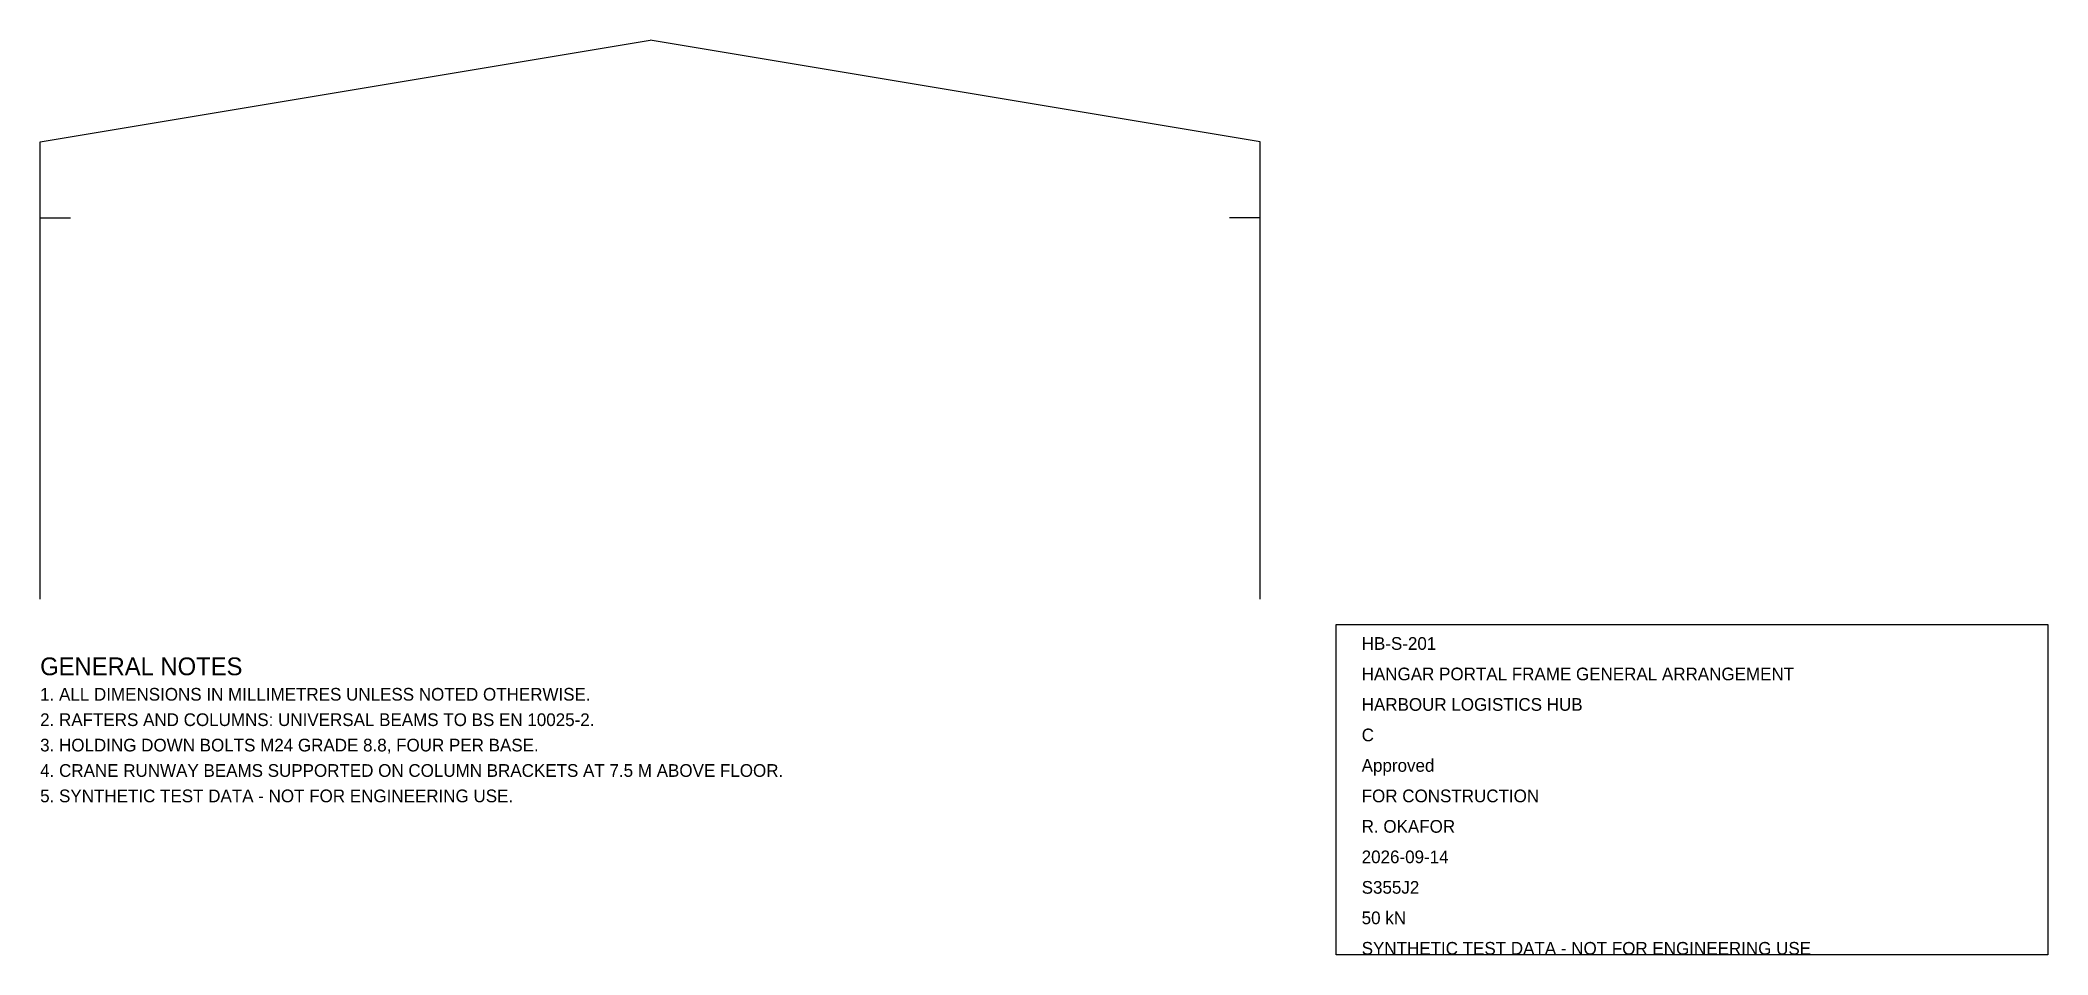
# Model space of a CAD drawing. Header units: millimetres. Extents: x 0 to 39500, y -7004 to 11000.
import ezdxf

# ---------------------------------------------------------------- set-up
doc = ezdxf.new("R2010")
doc.units = ezdxf.units.MM
for name, color, linetype in [('FRAME', 1, 'CONTINUOUS'), ('NOTES', 3, 'CONTINUOUS'), ('TITLE', 5, 'CONTINUOUS')]:
    doc.layers.add(name, color=color, linetype=linetype)

# ---------------------------------------------------------------- blocks, each defined once
blk = doc.blocks.new('TITLEBLOCK')
at = {"layer": 'TITLE'}
for p, q in [((25500, -500), (39500, -500)), ((25500, -7000), (25500, -500)), ((39500, -500), (39500, -7000)), ((39500, -7000), (25500, -7000))]:
    blk.add_line(p, q, dxfattribs=at)
for tag, p in [('DRAWING_NO', (26000, -1000)), ('TITLE', (26000, -1600)), ('PROJECT', (26000, -2200)), ('REVISION', (26000, -2800)), ('APPROVAL_STATUS', (26000, -3400)), ('ISSUE_PURPOSE', (26000, -4000)), ('APPROVED_BY', (26000, -4600)), ('DATE_APPROVED', (26000, -5200)), ('FRAME_STEEL_GRADE', (26000, -5800)), ('CRANE_SAFE_WORKING_LOAD', (26000, -6400)), ('NOTICE', (26000, -7000))]:
    blk.add_attdef(tag, p, '', height=250, dxfattribs=at)

msp = doc.modelspace()

# ---------------------------------------------------------------- linework, layer by layer
at = {"layer": 'FRAME'}
for p, q in [((0, 9000), (12000, 11000)), ((24000, 9000), (12000, 11000)), ((0, 0), (0, 9000)), ((24000, 0), (24000, 9000)), ((0, 7500), (600, 7500)), ((24000, 7500), (23400, 7500))]:
    msp.add_line(p, q, dxfattribs=at)

# ---------------------------------------------------------------- block references
at = {"layer": 'TITLE'}
msp.add_blockref('TITLEBLOCK', (0, 0), dxfattribs=at).add_auto_attribs({'DRAWING_NO': 'HB-S-201', 'TITLE': 'HANGAR PORTAL FRAME GENERAL ARRANGEMENT', 'PROJECT': 'HARBOUR LOGISTICS HUB', 'REVISION': 'C', 'APPROVAL_STATUS': 'Approved', 'ISSUE_PURPOSE': 'FOR CONSTRUCTION', 'APPROVED_BY': 'R. OKAFOR', 'DATE_APPROVED': '2026-09-14', 'FRAME_STEEL_GRADE': 'S355J2', 'CRANE_SAFE_WORKING_LOAD': '50 kN', 'NOTICE': 'SYNTHETIC TEST DATA - NOT FOR ENGINEERING USE'})

# ---------------------------------------------------------------- texts
at = {"layer": 'NOTES'}
for s, height, p in [('GENERAL NOTES', 350, (0, -1500)), ('1. ALL DIMENSIONS IN MILLIMETRES UNLESS NOTED OTHERWISE.', 250, (0, -2000)), ('2. RAFTERS AND COLUMNS: UNIVERSAL BEAMS TO BS EN 10025-2.', 250, (0, -2500)), ('3. HOLDING DOWN BOLTS M24 GRADE 8.8, FOUR PER BASE.', 250, (0, -3000)), ('4. CRANE RUNWAY BEAMS SUPPORTED ON COLUMN BRACKETS AT 7.5 M ABOVE FLOOR.', 250, (0, -3500)), ('5. SYNTHETIC TEST DATA - NOT FOR ENGINEERING USE.', 250, (0, -4000))]:
    msp.add_text(s, height=height, dxfattribs=at).set_placement(p)

doc.saveas('drawing.dxf')
